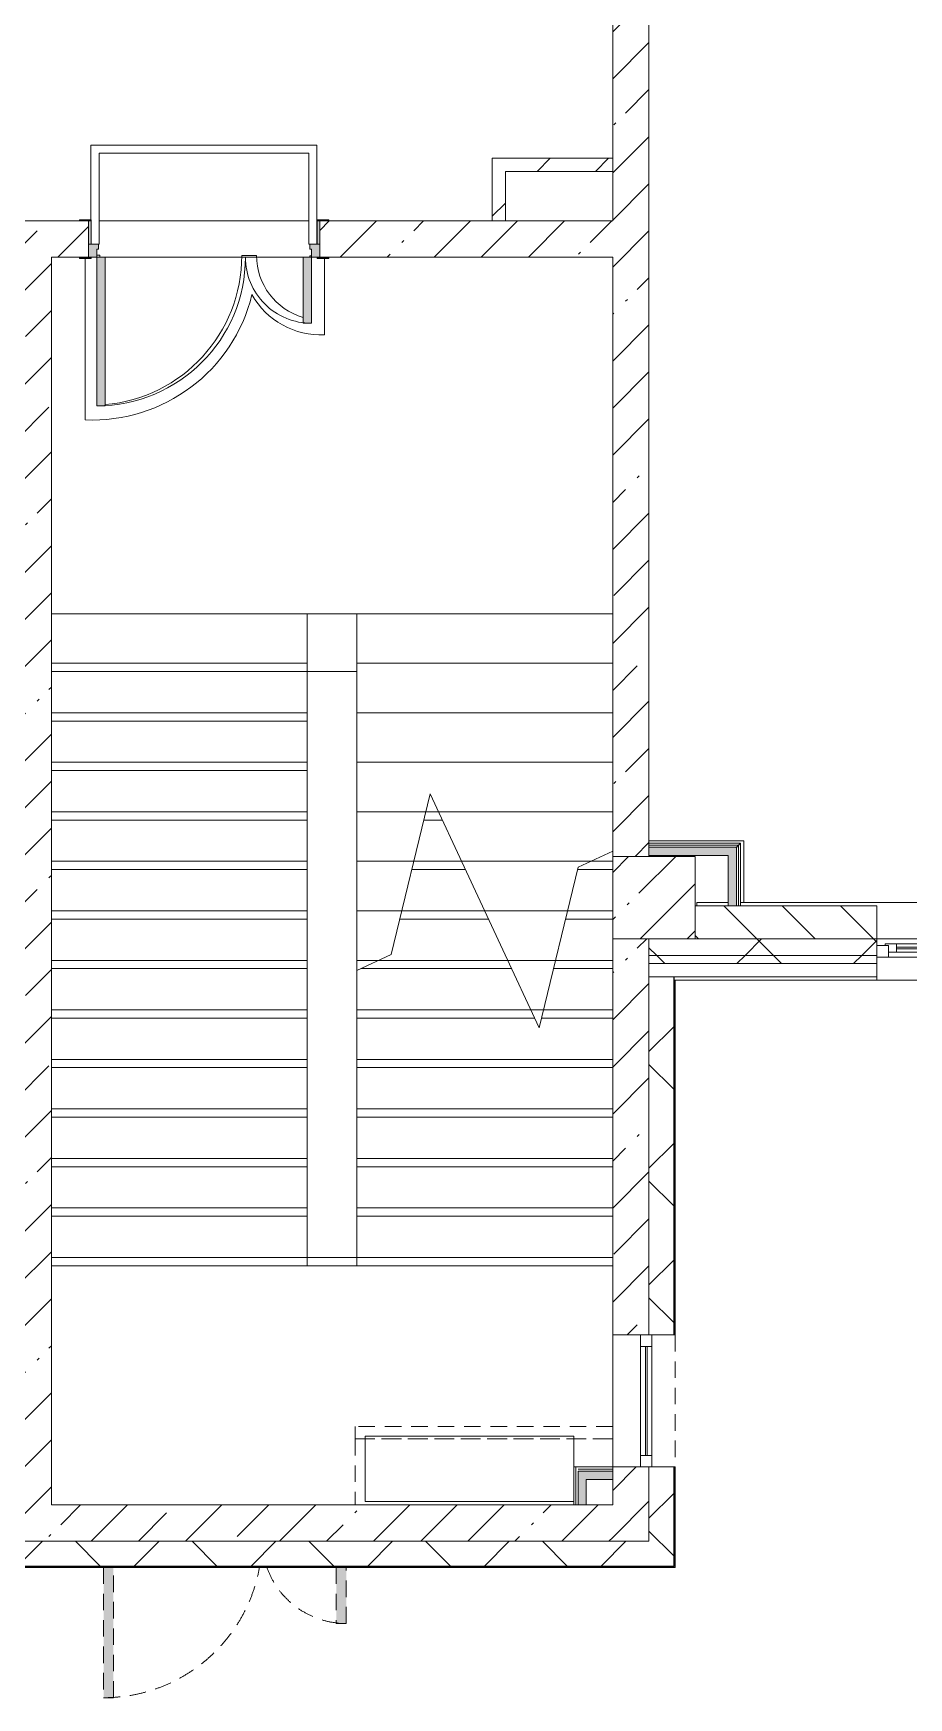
# Model space of a CAD drawing. Header units: millimetres. Extents: x 81609 to 272668, y -8553 to 29000.
# Drawn here: x 217628 to 222931, y -1048 to 9037 of the extents above; entities that cross this region are included whole.
import ezdxf

# ---------------------------------------------------------------- set-up
doc = ezdxf.new("R2010")
doc.units = ezdxf.units.MM
doc.linetypes.add('200_ШТРИХ__ш1_п0_6_', pattern=[160, 100, -60])
for name, color, linetype, lineweight in [('A-DETL-MBND-1', 7, '200_ШТРИХ__ш1_п0_6_', 9), ('A-GLAZ-3', 7, 'Continuous', 5), ('A-WALL', 7, 'Continuous', 9), ('A-WALL-2', 7, 'Continuous', 5), ('I-WALL-3', 7, 'Continuous', 5), ('S-COLS-1', 7, 'Continuous', 5), ('S-STRS-2', 7, 'Continuous', 5), ('S-STRS-MBND-1', 7, 'Continuous', 5)]:
    doc.layers.add(name, color=color, linetype=linetype, lineweight=lineweight)
for name, color, linetype, lineweight, true_color in [('A-DOOR-4', 7, 'Continuous', 5, 0xe2e2e2), ('A-DOOR-5', 7, 'Continuous', 5, 0xaaaaaa), ('A-DOOR-FRAM-2', 7, 'Continuous', 5, 0xe2e2e2), ('A-DOOR-FRAM-4', 7, 'Continuous', 5, 0xaaaaaa), ('A-FLOR-1', 7, 'Continuous', 5, 0xaaaaaa), ('I-WALL-1', 7, 'Continuous', 5, 0xe7e7e7), ('I-WALL-2', 7, 'Continuous', 9, 0xe7e7e7)]:
    doc.layers.add(name, color=color, linetype=linetype, lineweight=lineweight, true_color=true_color)
pattern_1 = [(45, (145658, 0), (-353.5534, 353.5534), []), (135, (145658, 0), (-353.5534, -353.5534), [])]
pattern_2 = [(45, (145658, 0), (-285.1231, 285.1231), []), (45, (145943.1, 0), (-285.1231, 285.1231), [504.031, -100.806, 16.764, -84.042])]
pattern_3 = [(45, (145657.99, 0), (-176.7767, 176.7767), [])]
pattern_4 = [(45, (145658, 0), (-530.33, 530.33), []), (135, (145658, 0), (-530.33, -530.33), [])]

# ---------------------------------------------------------------- blocks, each defined once
blk = doc.blocks.new('BSC_Колонна _Прямоугольная - 500х500-V207-2_9_3_птичка')
at = {"layer": 'S-COLS-1'}
h = blk.add_hatch(dxfattribs=at)
h.set_pattern_fill('FP_63', color=256, style=0, pattern_type=2)
h.set_pattern_definition([(45, (-75730, -3800), (-285.1231, 285.1231), []), (45, (-75444.88, -3800), (-285.1231, 285.1231), [504.031, -100.806, 16.764, -84.042])])
h.paths.add_polyline_path([(-250, -250), (250, -250), (250, 250), (-250, 250), (-250, -99)])
for p, q in [((250, 250), (-250, 250)), ((-250, 250), (-250, -250)), ((250, -250), (250, 250)), ((-250, -250), (250, -250))]:
    blk.add_line(p, q, dxfattribs=at)
blk = doc.blocks.new('110_Дверь_СКБ_2Ст - Д-1 Лестничная клетка EIS60-24319353-2_9_3_птичка')
at = {"layer": 'A-DOOR-4'}
for points in [[(612.5, 1010), (612.5, 110), (662.5, 110), (662.5, 1010)], [(-587.5, 510), (-637.5, 510), (-637.5, 110), (-587.5, 110)], [(712.5, 30), (697.5, 30), (697.5, -110), (712.5, -110)]]:
    blk.add_hatch(color=256, dxfattribs=at).paths.add_polyline_path(points)
h = blk.add_hatch(color=256, dxfattribs=at)
h.paths.add_polyline_path([(712.5, 110), (662.5, 110), (662.5, 60), (652.5, 60), (652.5, 30), (712.5, 30), (712.5, 39.7)])
h.paths.add_polyline_path([(-687.5, 110), (-687.5, 30), (-627.5, 30), (-627.5, 60), (-637.5, 60), (-637.5, 110)])
at = {"layer": 'A-DOOR-FRAM-2'}
for points in [[(-742.5, 118), (-742.5, 110), (-672.5, 110), (-672.5, 118)], [(697.5, 118), (697.5, 110), (767.5, 110), (767.5, 118)], [(-672.5, 30), (-687.5, 30), (-687.5, -110), (-672.5, -110)], [(-672.5, -110), (-742.5, -110), (-742.5, -118), (-672.5, -118)], [(697.5, -110), (697.5, -118), (767.5, -118), (767.5, -110)]]:
    blk.add_hatch(color=256, dxfattribs=at).paths.add_polyline_path(points)
at = {"layer": 'A-DOOR-5'}
for p, q in [((662.5, 1010), (612.5, 1010)), ((612.5, 1010), (612.5, 110)), ((662.5, 110), (662.5, 1010)), ((-637.5, 510), (-637.5, 110)), ((-587.5, 510), (-637.5, 510)), ((-587.5, 110), (-587.5, 510)), ((-637.5, 110), (-587.5, 110)), ((612.5, 110), (662.5, 110))]:
    blk.add_line(p, q, dxfattribs=at)
for centre, radius, start, end in [((662.5, 110), 900, 90, 180), ((-637.5, 110), 400, 360, 90)]:
    blk.add_arc(centre, radius, start, end, dxfattribs=at)
at = {"layer": 'A-DOOR-FRAM-4'}
for p, q in [((-672.5, 118), (-742.5, 118)), ((-742.5, 118), (-742.5, 110)), ((-742.5, 110), (-672.5, 110)), ((-637.5, 110), (-687.5, 110)), ((-687.5, 110), (-687.5, 30)), ((-672.5, 110), (-672.5, 118)), ((-637.5, 60), (-637.5, 110)), ((662.5, 110), (662.5, 60)), ((712.5, 110), (662.5, 110)), ((767.5, 118), (697.5, 118)), ((697.5, 118), (697.5, 110)), ((697.5, 110), (767.5, 110)), ((712.5, 30), (712.5, 110)), ((767.5, 110), (767.5, 118)), ((-687.5, 30), (-627.5, 30)), ((-672.5, 30), (-687.5, 30)), ((-687.5, 30), (-687.5, -110)), ((-672.5, -110), (-672.5, 30)), ((-627.5, 60), (-637.5, 60)), ((-627.5, 30), (-627.5, 60)), ((662.5, 60), (652.5, 60)), ((652.5, 60), (652.5, 30)), ((652.5, 30), (712.5, 30)), ((712.5, 30), (697.5, 30)), ((697.5, 30), (697.5, -110)), ((712.5, -110), (712.5, 30)), ((-672.5, -110), (-742.5, -110)), ((-742.5, -110), (-742.5, -118)), ((-742.5, -118), (-672.5, -118)), ((-687.5, -110), (-672.5, -110)), ((-672.5, -118), (-672.5, -110)), ((697.5, -110), (712.5, -110)), ((767.5, -110), (697.5, -110)), ((697.5, -110), (697.5, -118)), ((697.5, -118), (767.5, -118)), ((767.5, -118), (767.5, -110))]:
    blk.add_line(p, q, dxfattribs=at)
blk = doc.blocks.new('120_Окно_СКБ_1Ст - 120_Окно_СКБ_1Ст 900х2500_h_-19906150-2_9_3_птичка')
at = {"layer": 'A-GLAZ-3'}
for p, q in [((-450, -75), (-450, -5)), ((-450, -5), (-380, -5)), ((450, -5), (-450, -5)), ((-380, -75), (-450, -75)), ((-450, -75), (-400, -75)), ((-380, -75), (-400, -75)), ((-400, -75), (-400, -85)), ((-400, -85), (400, -85)), ((400, -85), (-400, -85)), ((-380, -5), (-380, -75)), ((380, -35), (-380, -35)), ((-380, -35), (-380, -75)), ((-330, -85), (-330, -35)), ((-330, -55), (330, -55)), ((330, -65), (-330, -65)), ((330, -85), (330, -35)), ((380, -75), (380, -5)), ((380, -5), (450, -5)), ((380, -75), (380, -35)), ((450, -75), (380, -75)), ((400, -75), (380, -75)), ((400, -75), (450, -75)), ((400, -85), (400, -75)), ((450, -5), (450, -75))]:
    blk.add_line(p, q, dxfattribs=at)
blk = doc.blocks.new('110_Дверь_СКБ_2Ст_Наружная - ДН-1_л__ Двухстворчатая 1350 х3200 _ЛК_ в свету с верхним остеклением 2-V307-2_9_3_птичка')
at = {"layer": 'A-DETL-MBND-1'}
for points in [[(754, 869), (694, 869), (694, 79), (754, 79), (754, 169)], [(-656, 419), (-716, 419), (-716, 79), (-656, 79), (-656, 169)]]:
    blk.add_hatch(color=256, dxfattribs=at).paths.add_polyline_path(points)
for p, q in [((754, 869), (694, 869)), ((694, 869), (694, 79)), ((754, 79), (754, 869)), ((-716, 419), (-716, 79)), ((-656, 419), (-716, 419)), ((-656, 79), (-656, 419))]:
    blk.add_line(p, q, dxfattribs=at)
for centre, radius, start, end in [((754, -91), 960, 90, 169.737), ((-716, -91), 510, 19.5984, 90)]:
    blk.add_arc(centre, radius, start, end, dxfattribs=at)
blk = doc.blocks.new('120_Окно_СКБ_1Ст - 120_Окно_СКБ_1Ст 800х2500 EI30-23532001-2_9_3_птичка')
at = {"layer": 'A-GLAZ-3'}
for p, q in [((-400, -127), (-400, -57)), ((-400, -57), (-330, -57)), ((400, -57), (-400, -57)), ((-330, -57), (-330, -127)), ((330, -87), (-330, -87)), ((330, -97), (-330, -97)), ((330, -127), (330, -57)), ((330, -57), (400, -57)), ((400, -57), (400, -127)), ((-330, -127), (-400, -127)), ((-400, -127), (400, -127)), ((400, -127), (330, -127))]:
    blk.add_line(p, q, dxfattribs=at)
blk = doc.blocks.new('Зашивка приборов отопления27 - Зашивка приборов отопления-33322407-2_9_3_птичка')
at = {"layer": 'A-DETL-MBND-1'}
for p, q in [((75480, 595), (73920, 595)), ((73920, 595), (73920, 520)), ((73920, 520), (73920, 120)), ((75480, 520), (73920, 520)), ((73920, 520), (73920, 120)), ((73920, 520), (75480, 520)), ((75480, 520), (75480, 595)), ((75480, 350), (75480, 520))]:
    blk.add_line(p, q, dxfattribs=at)

msp = doc.modelspace()

# ---------------------------------------------------------------- hatches: boundary and pattern name
at = {"layer": 'A-WALL-2'}
h = msp.add_hatch(dxfattribs=at)
h.set_pattern_fill('FP_78', color=256, style=0, pattern_type=2)
h.set_pattern_definition([(135, (145657.99, 0), (-176.7767, -176.7767), [])])
h.paths.add_polyline_path([(225738, 3550), (226008, 3550), (226008, 3750), (225738, 3750), (225738, 3701.2)])
h.paths.add_polyline_path([(224838, 3550), (224838, 3750), (223638, 3750), (223638, 3550), (224281.5, 3550)])
h.paths.add_polyline_path([(222738, 3550), (222738, 3750), (221638, 3750), (221638, 3550), (222426.5, 3550)])
h = msp.add_hatch(dxfattribs=at)
h.set_pattern_fill('FP_68', color=256, style=0, pattern_type=2)
h.set_pattern_definition(pattern_1)
h.paths.add_polyline_path([(227064.1, 3450), (227078, 3450), (227078, 3550), (225738, 3550), (225738, 3450), (226136.5, 3450)])
h.paths.add_polyline_path([(229778, 3450), (230358, 3450), (230358, 3550), (229778, 3550)])
h.paths.add_polyline_path([(221638, 3450), (222738, 3450), (222738, 3550), (221358, 3550), (221358, 3450), (221498.9, 3450)])
h.paths.add_polyline_path([(223638, 3450), (224838, 3450), (224838, 3550), (223638, 3550)])
h = msp.add_hatch(dxfattribs=at)
h.set_pattern_fill('FP_68', color=256, style=0, pattern_type=2)
h.set_pattern_definition(pattern_1)
h.paths.add_polyline_path([(230458, 3400), (230458, 3450), (229778, 3450), (229778, 3400), (230358, 3400)])
h.paths.add_polyline_path([(222426.5, 3400), (222738, 3400), (222738, 3450), (221358, 3450), (221358, 3400), (221498.9, 3400)])
h.paths.add_polyline_path([(223638, 3400), (224838, 3400), (224838, 3450), (223638, 3450)])
h.paths.add_polyline_path([(227064.1, 3400), (227078, 3400), (227078, 3450), (225738, 3450), (225738, 3400), (226136.5, 3400)])
h = msp.add_hatch(dxfattribs=at)
h.set_pattern_fill('FP_68', color=256, style=0, pattern_type=2)
h.set_pattern_definition(pattern_1)
h.paths.add_polyline_path([(221358, -250), (221508, -250), (221508, 350), (221358, 350), (221358, -100)])
h.paths.add_polyline_path([(221508, 1150), (221508, 3320), (221358, 3320), (221358, 1150)])
h = msp.add_hatch(dxfattribs=at)
h.set_pattern_fill('FP_68', color=256, style=0, pattern_type=2)
h.set_pattern_definition(pattern_1)
h.paths.add_polyline_path([(221358, -250), (221358, -100), (217218, -100), (217218, -250), (220571.4, -250)])
h.paths.add_polyline_path([(215006.3, -250), (216318, -250), (216318, -100), (212718, -100), (212718, -250), (213151.3, -250)])
h.paths.add_polyline_path([(207586.1, -250), (207718, -250), (207718, -100), (206568, -100), (206568, -250), (206658.6, -250)])
h.paths.add_polyline_path([(202568, -250), (202818, -250), (202818, -100), (202068, -100), (202068, -250), (202484.8, -250)])
h.paths.add_polyline_path([(204468, -250), (204468, -100), (203718, -100), (203718, -250), (203876.1, -250)])
h.paths.add_polyline_path([(210818, -250), (211818, -250), (211818, -100), (210818, -100)])
h.paths.add_polyline_path([(198968, -250), (198968, -100), (197568, -100), (197568, -250), (198310.9, -250)])
h.paths.add_polyline_path([(194468, -250), (194468, -100), (193068, -100), (193068, -250), (193673.3, -250)])
h.paths.add_polyline_path([(190890.8, -250), (190968, -250), (190968, -100), (190594.3, -100), (190594.3, -250)])
h.paths.add_polyline_path([(189068, -250), (189694.3, -250), (189694.3, -100), (188318, -100), (188318, -250), (189035.7, -250)])
h.paths.add_polyline_path([(181548, -250), (181548, -100), (180428, -100), (180428, -250), (181151.8, -250)])
h.paths.add_polyline_path([(184698, -250), (185218, -250), (185218, -100), (183648, -100), (183648, -250), (184398.1, -250)])
h.paths.add_polyline_path([(178833, -250), (179528, -250), (179528, -100), (178668, -100), (178668, -250)])
h.paths.add_polyline_path([(176514.2, -250), (176568, -250), (176568, -100), (174867.7, -100), (174867.7, -250), (176050.4, -250)])
h.paths.add_polyline_path([(167702.8, -250), (168368, -250), (168368, -100), (167268, -100), (167268, -250)])
h.paths.add_polyline_path([(162137.6, -250), (162918, -250), (162918, -100), (161768, -100), (161768, -250)])
h.paths.add_polyline_path([(163818, -250), (164468, -250), (164468, -100), (163818, -100)])
h.paths.add_polyline_path([(170468, -250), (172067.7, -250), (172067.7, -100), (170468, -100)])
h.paths.add_polyline_path([(154218, -250), (154218, -100), (150288, -100), (150288, -250), (153790, -250)])
h.paths.add_polyline_path([(148224.8, -250), (149388, -250), (149388, -100), (145398, -100), (145398, -250), (146369.8, -250)])
h.paths.add_polyline_path([(157318, -250), (158668, -250), (158668, -100), (157318, -100)])
at = {"layer": 'I-WALL-1'}
for points in [[(221837.4, 4055), (221887.4, 4055), (221887.4, 4105), (221358, 4105), (221358, 4055), (221498.9, 4055)], [(221887.4, 3750), (221887.4, 4055), (221837.4, 4055), (221837.4, 3750)], [(221138, 275), (221138, 325), (220978, 325), (220978, 275)]]:
    msp.add_hatch(color=256, dxfattribs=at).paths.add_polyline_path(points)
at = {"layer": 'I-WALL-2'}
msp.add_hatch(color=256, dxfattribs=at).paths.add_polyline_path([(220928, 120), (220978, 120), (220978, 325), (220928, 325), (220928, 230.5)])
at = {"layer": 'I-WALL-3'}
h = msp.add_hatch(dxfattribs=at)
h.set_pattern_fill('FP_76', color=256, style=0, pattern_type=2)
h.set_pattern_definition(pattern_2)
h.paths.add_polyline_path([(221138, 7900), (221358, 7900), (221358, 9352.3), (221138, 9352.3), (221138, 8200)])
h.paths.add_polyline_path([(221138, 10792.3), (221358, 10792.3), (221358, 10900), (221138, 10900)])
h = msp.add_hatch(dxfattribs=at)
h.set_pattern_fill('FP_80', color=256, style=0, pattern_type=2)
h.set_pattern_definition(pattern_3)
h.paths.add_polyline_path([(220488, 7900), (220488, 8280), (220408, 8280), (220408, 7900)])
h = msp.add_hatch(dxfattribs=at)
h.set_pattern_fill('FP_80', color=256, style=0, pattern_type=2)
h.set_pattern_definition(pattern_3)
h.paths.add_polyline_path([(221138, 8200), (221138, 8280), (220488, 8280), (220488, 8200), (220571.4, 8200)])
h = msp.add_hatch(dxfattribs=at)
h.set_pattern_fill('FP_76', color=256, style=0, pattern_type=2)
h.set_pattern_definition(pattern_2)
h.paths.add_polyline_path([(217738, 120), (217738, 7900), (217518, 7900), (217518, 120)])
h = msp.add_hatch(dxfattribs=at)
h.set_pattern_fill('FP_76', color=256, style=0, pattern_type=2)
h.set_pattern_definition(pattern_2)
h.paths.add_polyline_path([(219418, 7680), (221138, 7680), (221138, 7900), (219363, 7900), (219363, 7680)])
h.paths.add_polyline_path([(217788.9, 7680), (217963, 7680), (217963, 7900), (217738, 7900), (217738, 7680)])
h = msp.add_hatch(dxfattribs=at)
h.set_pattern_fill('FP_76', color=256, style=0, pattern_type=2)
h.set_pattern_definition(pattern_2)
h.paths.add_polyline_path([(221138, -100), (221358, -100), (221358, 350), (221138, 350), (221138, 120)])
h.paths.add_polyline_path([(221358, 1150), (221358, 3550), (221138, 3550), (221138, 1150)])
h.paths.add_polyline_path([(221358, 4050), (221358, 7900), (221138, 7900), (221138, 4050), (221320.3, 4050)])
h = msp.add_hatch(dxfattribs=at)
h.set_pattern_fill('FP_162', color=256, style=0, pattern_type=2)
h.set_pattern_definition(pattern_4)
h.paths.add_polyline_path([(221899.9, 4117.5), (221912.4, 4117.5), (221912.4, 4130), (221358, 4130), (221358, 4117.5), (221498.9, 4117.5)])
h = msp.add_hatch(dxfattribs=at)
h.set_pattern_fill('FP_162', color=256, style=0, pattern_type=2)
h.set_pattern_definition(pattern_4)
h.paths.add_polyline_path([(221887.4, 4105), (221899.9, 4105), (221899.9, 4117.5), (221358, 4117.5), (221358, 4105), (221498.9, 4105)])
h = msp.add_hatch(dxfattribs=at)
h.set_pattern_fill('FP_162', color=256, style=0, pattern_type=2)
h.set_pattern_definition(pattern_4)
h.paths.add_polyline_path([(221887.4, 3750), (221899.9, 3750), (221899.9, 4105), (221887.4, 4105), (221887.4, 4055)])
h = msp.add_hatch(dxfattribs=at)
h.set_pattern_fill('FP_162', color=256, style=0, pattern_type=2)
h.set_pattern_definition(pattern_4)
h.paths.add_polyline_path([(221899.9, 3750), (221912.4, 3750), (221912.4, 4117.5), (221899.9, 4117.5), (221899.9, 4055)])
h = msp.add_hatch(dxfattribs=at)
h.set_pattern_fill('FP_76', color=256, style=0, pattern_type=2)
h.set_pattern_definition(pattern_2)
h.paths.add_polyline_path([(221138, -100), (221138, 120), (217518, 120), (217518, -100), (220571.4, -100)])

# ---------------------------------------------------------------- linework, layer by layer
at = {"layer": 'A-DETL-MBND-1'}
for p, q in [((221138, 595), (221138, 1150)), ((221516, 1150), (221516, 350))]:
    msp.add_line(p, q, dxfattribs=at)
at = {"layer": 'A-FLOR-1'}
for p, q in [((217976.3, 8360.1), (217976.3, 7908)), ((219346.3, 8360.1), (217976.3, 8360.1)), ((218026.3, 7760.1), (218026.3, 8310.1)), ((218026.3, 8310.1), (219296.3, 8310.1)), ((219296.3, 8310.1), (219296.3, 7760.1)), ((219346.3, 7760.1), (219346.3, 8360.1)), ((217941.7, 7672), (217941.7, 6695.1)), ((217978, 7760.1), (218026.3, 7760.1)), ((218031.5, 7692.1), (218013, 7692.1)), ((218031.5, 7680), (218031.5, 7692.1)), ((218980.6, 7690.6), (218890.9, 7690.6)), ((219296.3, 7760.1), (219346.3, 7760.1)), ((219313, 7689.1), (219303.1, 7689.1)), ((219303.1, 7689.1), (219303.1, 7680)), ((219392.5, 7210.5), (219392.5, 7672)), ((219288, 5170), (219588, 5170)), ((221358, 4145), (221932.4, 4145)), ((221932.4, 4145), (221932.4, 3770)), ((219638, 536), (219638, 140)), ((220903, 536), (219638, 536)), ((220903, 350), (220903, 536)), ((219638, 140), (220903, 140))]:
    msp.add_line(p, q, dxfattribs=at)
for centre, radius, start, end in [((217985.9, 7689.1), 905, 274.89327, 0.09571), ((219370.3, 7690.6), 389.8, 180, 253.95631), ((217985.9, 7689.1), 995, 267.45356, 346.31888), ((219370.1, 7689.1), 479.2, 209.41362, 272.67589)]:
    msp.add_arc(centre, radius, start, end, dxfattribs=at)
at = {"layer": 'A-WALL'}
for p, q in [((221138, 8200), (221138, 8280)), ((220408, 7900), (220488, 7900)), ((221899.9, 4117.5), (221358, 4117.5)), ((221887.4, 4105), (221358, 4105)), ((221887.4, 3750), (221887.4, 4105)), ((221899.9, 3750), (221899.9, 4117.5)), ((222738, 3550), (221638, 3550)), ((221358, 3450), (222738, 3450)), ((221358, 3400), (222738, 3400)), ((221358, 3320), (222738, 3320)), ((221358, 1150), (221358, 3320)), ((221508, 1150), (221508, 3320)), ((221511, 1150), (221511, 3320)), ((221516, 3300), (221511, 3300)), ((220915.5, 120), (220915.5, 350)), ((221138, 337.5), (220928, 337.5)), ((220928, 120), (220928, 325)), ((221138, 325), (220928, 325)), ((221138, 275), (221138, 350)), ((221358, 350), (221358, -100)), ((221508, -250), (221508, 350)), ((221511, -253), (221511, 350)), ((220903, 120), (220978, 120)), ((221138, -100), (217218, -100)), ((217218, -250), (221508, -250)), ((217218, -253), (221511, -253))]:
    msp.add_line(p, q, dxfattribs=at)
at = {"layer": 'A-WALL-2'}
for p, q in [((222738, 3750), (221638, 3750)), ((222738, 3300), (222738, 3750)), ((222738, 3550), (223638, 3550)), ((221516, 3300), (230608, 3300)), ((221516, 1150), (221516, 3300)), ((221358, 1150), (221516, 1150)), ((221516, 350), (221358, 350)), ((221516, -258), (221516, 350)), ((221358, -100), (221138, -100)), ((211818, -258), (221516, -258))]:
    msp.add_line(p, q, dxfattribs=at)
at = {"layer": 'I-WALL-3'}
for p, q in [((221358, 4050), (221358, 10900)), ((221138, 9352.3), (221138, 8280)), ((220408, 8280), (220408, 7900)), ((221138, 8280), (220408, 8280)), ((220488, 7900), (220488, 8200)), ((220488, 8200), (221138, 8200)), ((221138, 8200), (221138, 7900)), ((217908, 7900), (217518, 7900)), ((218026.3, 7900), (219296.3, 7900)), ((220408, 7900), (219418, 7900)), ((221138, 7900), (220488, 7900)), ((217738, 120), (217738, 7680)), ((217738, 7680), (217908, 7680)), ((218890.3, 7680), (218063, 7680)), ((219263, 7680), (218981.5, 7680)), ((219418, 7680), (221138, 7680)), ((221138, 7680), (221138, 4050)), ((221912.4, 4130), (221358, 4130)), ((221358, 4055), (221837.4, 4055)), ((221837.4, 4055), (221837.4, 3750)), ((221912.4, 3750), (221912.4, 4130)), ((221648, 3770), (221837.4, 3770)), ((221648, 3770), (221648, 3750)), ((221837.4, 3750), (221912.4, 3750)), ((221911.6, 3770), (226008, 3770)), ((221138, 3550), (221138, 1150)), ((221358, 3320), (221358, 3550)), ((221138, 1150), (221358, 1150)), ((220903, 350), (220903, 120)), ((220978, 350), (220903, 350)), ((221358, 350), (220978, 350)), ((220978, 120), (220978, 275)), ((220978, 275), (221138, 275)), ((221138, 275), (221138, 120)), ((220903, 120), (217738, 120)), ((221138, 120), (220978, 120))]:
    msp.add_line(p, q, dxfattribs=at)
at = {"layer": 'S-STRS-2'}
for p, q in [((218890.3, 7680), (218063, 7680)), ((219263, 7680), (218981.5, 7680)), ((219288, 5520), (219588, 5520)), ((219288, 5169.7), (219288, 5520)), ((221138, 5520), (219588, 5520)), ((219588, 5520), (219588, 5220)), ((221138, 5520), (219588, 5520)), ((217738, 5169.7), (219288, 5169.7)), ((217738, 5169.7), (219288, 5169.7)), ((219288, 4869.7), (219288, 5169.7)), ((219588, 5220), (219588, 4920)), ((221138, 5220), (219588, 5220)), ((221138, 5220), (219588, 5220)), ((217738, 4869.7), (219288, 4869.7)), ((217738, 4869.7), (219288, 4869.7)), ((219288, 4569.7), (219288, 4869.7)), ((219588, 4920), (219588, 4620)), ((221138, 4920), (219588, 4920)), ((221138, 4920), (219588, 4920)), ((217738, 4569.7), (219288, 4569.7)), ((217738, 4569.7), (219288, 4569.7)), ((219288, 4269.7), (219288, 4569.7)), ((219588, 4620), (219588, 4320)), ((221138, 4620), (219588, 4620)), ((221138, 4620), (219588, 4620)), ((217738, 4269.7), (219288, 4269.7)), ((217738, 4269.7), (219288, 4269.7)), ((219288, 3969.7), (219288, 4269.7)), ((219588, 4320), (219588, 4020)), ((220006.6, 4320), (219588, 4320)), ((220006.6, 4320), (219588, 4320)), ((220106.7, 4269.7), (219994.3, 4269.7)), ((220106.7, 4269.7), (219994.3, 4269.7)), ((221138, 4320), (220083.2, 4320)), ((221138, 4320), (220083.2, 4320)), ((217738, 3969.7), (219288, 3969.7)), ((217738, 3969.7), (219288, 3969.7)), ((219288, 3669.7), (219288, 3969.7)), ((219588, 4020), (219588, 3720)), ((219933.6, 4020), (219588, 4020)), ((219933.6, 4020), (219588, 4020)), ((220246.5, 3969.7), (219921.4, 3969.7)), ((220246.5, 3969.7), (219921.4, 3969.7)), ((221006.3, 4020), (220223.1, 4020)), ((221006.3, 4020), (220223.1, 4020)), ((221138, 3969.7), (220925.9, 3969.7)), ((221138, 3969.7), (220925.9, 3969.7)), ((217738, 3669.7), (219288, 3669.7)), ((217738, 3669.7), (219288, 3669.7)), ((219288, 3369.7), (219288, 3669.7)), ((219588, 3720), (219588, 3420)), ((219860.7, 3720), (219588, 3720)), ((219860.7, 3720), (219588, 3720)), ((220386.4, 3669.7), (219848.5, 3669.7)), ((220386.4, 3669.7), (219848.5, 3669.7)), ((220865.2, 3720), (220363, 3720)), ((220865.2, 3720), (220363, 3720)), ((221138, 3669.7), (220853, 3669.7)), ((221138, 3669.7), (220853, 3669.7)), ((217738, 3369.7), (219288, 3369.7)), ((217738, 3369.7), (219288, 3369.7)), ((219288, 3069.7), (219288, 3369.7)), ((219588, 3420), (219588, 3358.6)), ((219719.6, 3420), (219588, 3420)), ((219719.6, 3420), (219588, 3420)), ((219588, 3358.6), (219588, 3069.7)), ((220526.3, 3369.7), (219611.8, 3369.7)), ((220526.3, 3369.7), (219611.8, 3369.7)), ((220792.3, 3420), (220502.9, 3420)), ((220792.3, 3420), (220502.9, 3420)), ((221138, 3369.7), (220780.1, 3369.7)), ((221138, 3369.7), (220780.1, 3369.7)), ((217738, 3069.7), (219288, 3069.7)), ((217738, 3069.7), (219288, 3069.7)), ((219288, 2769.7), (219288, 3069.7)), ((219588, 3069.7), (219588, 2769.7)), ((220666.2, 3069.7), (219588, 3069.7)), ((220666.2, 3069.7), (219588, 3069.7)), ((220719.4, 3120), (220642.8, 3120)), ((220719.4, 3120), (220642.8, 3120)), ((221138, 3069.7), (220707.2, 3069.7)), ((221138, 3069.7), (220707.2, 3069.7)), ((217738, 2769.7), (219288, 2769.7)), ((217738, 2769.7), (219288, 2769.7)), ((219288, 2469.7), (219288, 2769.7)), ((219588, 2769.7), (219588, 2469.7)), ((221138, 2769.7), (219588, 2769.7)), ((221138, 2769.7), (219588, 2769.7)), ((217738, 2469.7), (219288, 2469.7)), ((217738, 2469.7), (219288, 2469.7)), ((219288, 2169.7), (219288, 2469.7)), ((219588, 2469.7), (219588, 2169.7)), ((221138, 2469.7), (219588, 2469.7)), ((221138, 2469.7), (219588, 2469.7)), ((217738, 2169.7), (219288, 2169.7)), ((217738, 2169.7), (219288, 2169.7)), ((219288, 1869.7), (219288, 2169.7)), ((219588, 2169.7), (219588, 1869.7)), ((221138, 2169.7), (219588, 2169.7)), ((221138, 2169.7), (219588, 2169.7)), ((217738, 1869.7), (219288, 1869.7)), ((217738, 1869.7), (219288, 1869.7)), ((219288, 1569.7), (219288, 1869.7)), ((219588, 1869.7), (219588, 1569.7)), ((221138, 1869.7), (219588, 1869.7)), ((221138, 1869.7), (219588, 1869.7)), ((217738, 1569.7), (219288, 1569.7)), ((217738, 1569.7), (219288, 1569.7)), ((219588, 1569.7), (219288, 1569.7)), ((221138, 1569.7), (219588, 1569.7)), ((221138, 1569.7), (219588, 1569.7))]:
    msp.add_line(p, q, dxfattribs=at)
at = {"layer": 'S-STRS-MBND-1'}
for p, q in [((221138, 7680), (217738, 7680)), ((217738, 7680), (217738, 5520)), ((221138, 5520), (221138, 7680)), ((217738, 5520), (219288, 5520)), ((217738, 1620), (217738, 5520)), ((217738, 5520), (219288, 5520)), ((219288, 5520), (221138, 5520)), ((219288, 1620), (219288, 5520)), ((217738, 5220), (219288, 5220)), ((217738, 5220), (219288, 5220)), ((217738, 4920), (219288, 4920)), ((217738, 4920), (219288, 4920)), ((217738, 4620), (219288, 4620)), ((217738, 4620), (219288, 4620)), ((219796.5, 3455.9), (220032.8, 4428.1)), ((220032.8, 4428.1), (220693.2, 3011.9)), ((217738, 4320), (219288, 4320)), ((217738, 4320), (219288, 4320)), ((220083.2, 4320), (220006.6, 4320)), ((220083.2, 4320), (220006.6, 4320)), ((220929.4, 3984.1), (221138, 4081.4)), ((217738, 4020), (219288, 4020)), ((217738, 4020), (219288, 4020)), ((220223.1, 4020), (219933.6, 4020)), ((220223.1, 4020), (219933.6, 4020)), ((220693.2, 3011.9), (220929.4, 3984.1)), ((221138, 4020), (221006.3, 4020)), ((221138, 4020), (221006.3, 4020)), ((217738, 3720), (219288, 3720)), ((217738, 3720), (219288, 3720)), ((220363, 3720), (219860.7, 3720)), ((220363, 3720), (219860.7, 3720)), ((221138, 3720), (220865.2, 3720)), ((221138, 3720), (220865.2, 3720)), ((219588, 3358.6), (219796.5, 3455.9)), ((217738, 3420), (219288, 3420)), ((217738, 3420), (219288, 3420)), ((219588, 3358.6), (219588, 1620)), ((220502.9, 3420), (219719.6, 3420)), ((220502.9, 3420), (219719.6, 3420)), ((221138, 3420), (220792.3, 3420)), ((221138, 3420), (220792.3, 3420)), ((221138, 3420), (221138, 1620)), ((217738, 3120), (219288, 3120)), ((217738, 3120), (219288, 3120)), ((220642.8, 3120), (219588, 3120)), ((220642.8, 3120), (219588, 3120)), ((221138, 3120), (220719.4, 3120)), ((221138, 3120), (220719.4, 3120)), ((217738, 2820), (219288, 2820)), ((217738, 2820), (219288, 2820)), ((221138, 2820), (219588, 2820)), ((221138, 2820), (219588, 2820)), ((217738, 2520), (219288, 2520)), ((217738, 2520), (219288, 2520)), ((221138, 2520), (219588, 2520)), ((221138, 2520), (219588, 2520)), ((217738, 2220), (219288, 2220)), ((217738, 2220), (219288, 2220)), ((221138, 2220), (219588, 2220)), ((221138, 2220), (219588, 2220)), ((217738, 1920), (219288, 1920)), ((217738, 1920), (219288, 1920)), ((221138, 1920), (219588, 1920)), ((221138, 1920), (219588, 1920)), ((217738, 1620), (217738, 120)), ((217738, 1620), (219288, 1620)), ((217738, 1620), (219288, 1620)), ((219588, 1620), (219288, 1620)), ((221138, 1620), (219588, 1620)), ((221138, 1620), (219588, 1620)), ((221138, 120), (221138, 1620)), ((217738, 120), (221138, 120))]:
    msp.add_line(p, q, dxfattribs=at)

# ---------------------------------------------------------------- block references
at = {"layer": 'A-DETL-MBND-1'}
msp.add_blockref('Зашивка приборов отопления27 - Зашивка приборов отопления-33322407-2_9_3_птичка', (145658, 0), dxfattribs=at)
at = {"layer": 'A-DETL-MBND-1', "rotation": 180}
msp.add_blockref('110_Дверь_СКБ_2Ст_Наружная - ДН-1_л__ Двухстворчатая 1350 х3200 _ЛК_ в свету с верхним остеклением 2-V307-2_9_3_птичка', (218807.5, -179), dxfattribs=at)
at = {"layer": 'A-DOOR-5', "rotation": 180}
msp.add_blockref('110_Дверь_СКБ_2Ст - Д-1 Лестничная клетка EIS60-24319353-2_9_3_птичка', (218675.5, 7790), dxfattribs=at)
at = {"layer": 'A-GLAZ-3'}
for name, p, rotation in [('120_Окно_СКБ_1Ст - 120_Окно_СКБ_1Ст 900х2500_h_-19906150-2_9_3_птичка', (223188, 3435), 180), ('120_Окно_СКБ_1Ст - 120_Окно_СКБ_1Ст 800х2500 EI30-23532001-2_9_3_птичка', (221433, 750), 270)]:
    msp.add_blockref(name, p, dxfattribs=dict(at, rotation=rotation))
at = {"layer": 'S-COLS-1'}
msp.add_blockref('BSC_Колонна _Прямоугольная - 500х500-V207-2_9_3_птичка', (221388, 3800), dxfattribs=at)

doc.saveas('drawing.dxf')
